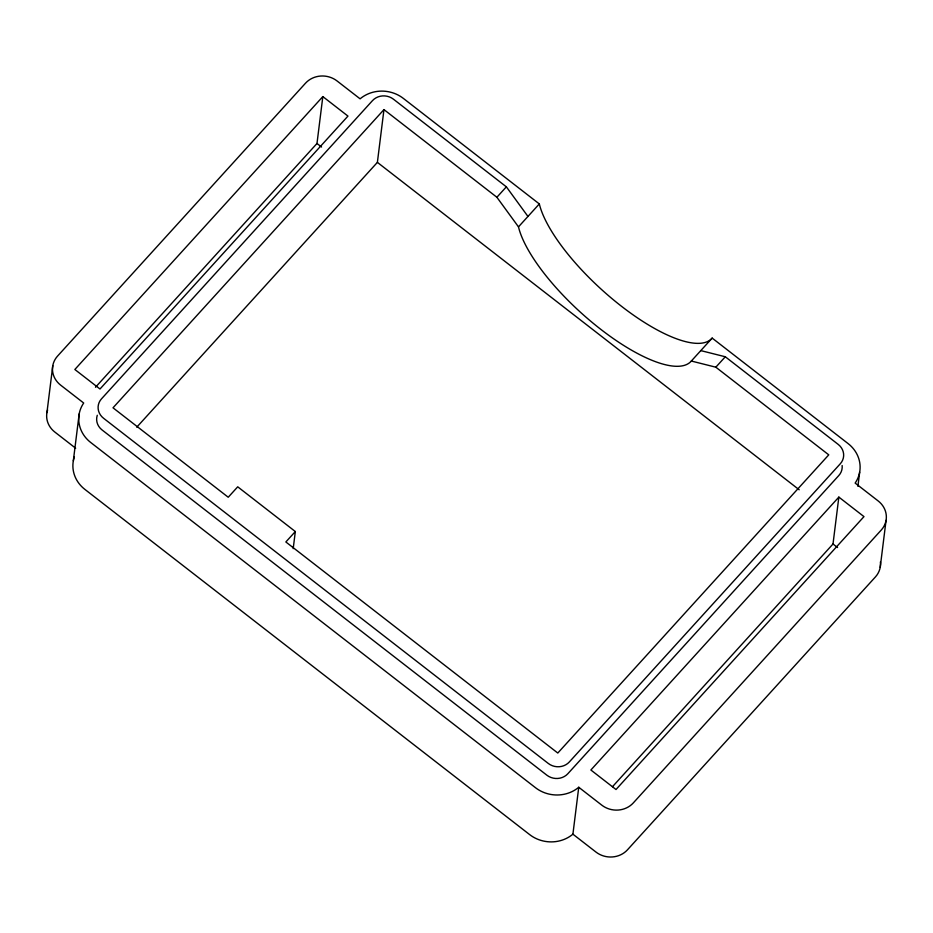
<?xml version="1.0" encoding="UTF-8"?>
<svg xmlns="http://www.w3.org/2000/svg" width="933" height="933" viewBox="0 0 933 933"><rect width="100%" height="100%" fill="white"/><g stroke="black" fill="none" stroke-linecap="round" stroke-linejoin="round"><path stroke-width="1.4" d="M46.942 412.596L52.784 365.689M73.322 460.855L79.165 413.96M95.481 387.265L316.987 143.484L322.83 96.589L347.962 116.089L99.994 389.003L74.85 369.491L322.83 96.589M293.195 548.651L295.329 531.542L237.717 486.816L228.235 497.242L113.01 407.803L383.964 109.604L496.892 197.26L518.48 226.871A114.817 38.136 42.3 0 0 600.514 329.127A114.817 38.136 42.3 0 0 691.318 361.036L715.833 367.194L828.761 454.849L557.794 753.036L285.848 541.968L295.329 531.542M136.754 427.197L377.387 162.365L383.964 109.604M880.414 561.934A22.404 20.573 7.1 0 1 875.434 576.921L627.454 849.835A22.404 20.573 7.1 0 1 595.954 852.051L572.909 834.172L578.752 787.265A32.853 30.183 7.1 0 1 535.495 787.709L90.699 442.475A32.853 30.183 7.1 0 1 83.69 403.021L60.645 385.131A22.404 20.573 7.1 0 1 57.566 356.079L305.546 83.165A22.404 20.573 7.1 0 1 337.046 80.949L360.091 98.828A32.853 30.183 7.1 0 1 403.348 98.397L539.321 203.93A114.817 38.136 42.3 0 0 621.366 306.187A114.817 38.136 42.3 0 0 712.171 338.096L848.144 443.63A32.853 30.183 7.1 0 1 855.153 483.084L878.198 500.974A22.404 20.573 7.1 0 1 881.265 530.026L633.297 802.928A22.404 20.573 7.1 0 1 601.797 805.156L578.752 787.265M612.48 786.706L833.006 543.997L838.849 497.102L863.981 516.614L616.013 789.516L590.881 770.005L838.849 497.102M857.905 486.35L859.678 472.145M880.216 567.311L886.058 520.404M496.892 197.26L506.362 186.833L393.434 99.178A14.94 13.715 7.1 0 0 372.442 100.671L101.487 398.858A14.94 13.715 7.1 0 0 103.528 418.229L548.324 763.474A14.94 13.715 7.1 0 0 569.317 761.981L840.283 463.783A14.94 13.715 7.1 0 0 838.231 444.423L725.303 356.768L700.8 350.61M518.48 226.871L539.321 203.93M691.318 361.036L712.171 338.096M715.833 367.194L725.303 356.768M377.387 162.365L799.196 489.767M316.987 143.484L321.558 147.029M833.006 543.997L837.577 547.543M75.655 448.213L54.802 432.026A22.404 20.573 7.1 0 1 47.606 409.984M506.362 186.833L527.95 216.444M74.302 457.03A32.853 30.183 7.1 0 0 84.856 489.37L529.652 834.603A32.853 30.183 7.1 0 0 572.909 834.172M842.149 465.52A14.94 13.715 7.1 0 1 838.814 475.515L567.859 773.714A14.94 13.715 7.1 0 1 546.866 775.195L102.07 429.961A14.94 13.715 7.1 0 1 97.277 415.255"/></g></svg>
